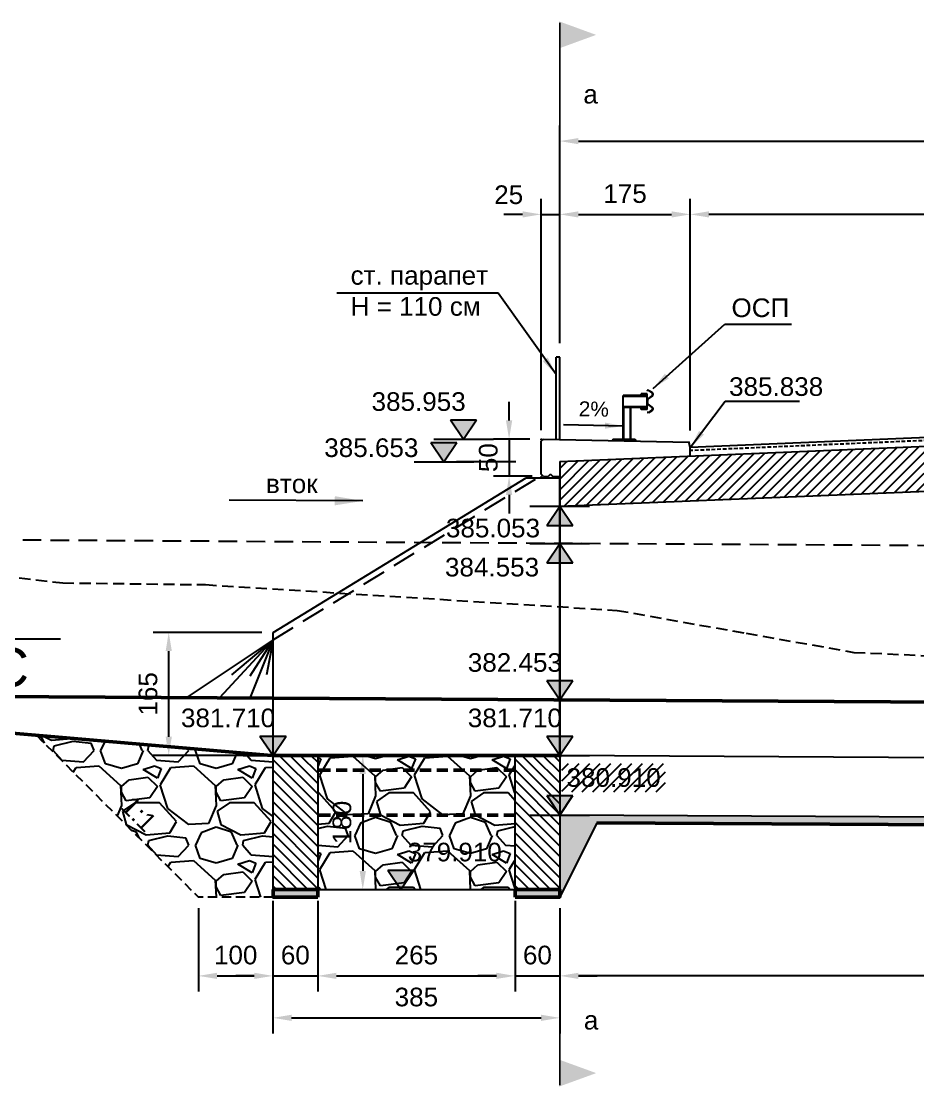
# Model space of a CAD drawing. Header units: centimetres. Extents: x 8495135 to 959133560, y 4530079 to 463453963.
# Drawn here: x 958977576 to 958978778, y 463417072 to 463418501 of the extents above; entities that cross this region are included whole.
import ezdxf
from ezdxf.enums import TextEntityAlignment as Align

# ---------------------------------------------------------------- set-up
doc = ezdxf.new("R2010")
doc.units = ezdxf.units.CM
doc.header["$LTSCALE"] = 0.1
for name, pattern in [('CONTINU', [0]), ('DASHED', [0.75, 0.5, -0.25]), ('HIDDEN', [9.525, 6.35, -3.175])]:
    doc.linetypes.add(name, pattern=pattern)
doc.layers.add('31_VERT_ALIGNM', color=1, linetype='Continuous', lineweight=50)
for name, color, linetype in [('40_ROADWAY', 1, 'Continuous'), ('br_dimension', 1, 'Continuous'), ('br_hatch', 9, 'Continuous'), ('br_hatch_dark', 8, 'Continuous'), ('br_hatch_tumen', 8, 'Continuous'), ('br_view_yellow', 2, 'Continuous'), ('hatch', 253, 'Continuous'), ('Kustendilska voda', 12, 'Continuous'), ('Z-Z005-G-Sect', 2, 'Continuous')]:
    doc.layers.add(name, color=color, linetype=linetype)
doc.layers.get('Defpoints').off()
doc.styles.add('1-10 cm', font='arial.ttf', dxfattribs={"height": 2.5})
doc.styles.add('1-50 cm', font='arial.ttf', dxfattribs={"height": 12.5})
doc.styles.add('MM 1 to 150', font='arial.ttf', dxfattribs={"height": 37.5})
doc.styles.add('MM_ARIAL', font='arial.ttf')
doc.dimstyles.new('MM DIM 1 to 100', dxfattribs={"dimscale": 10, "dimtxt": 2.5, "dimasz": 2.5, "dimexe": 2.1, "dimexo": 1.5, "dimgap": 1.5, "dimtad": 1, "dimdec": 0, "dimdsep": 46, "dimtxsty": 'MM_ARIAL', "dimcen": 3, "dimclrd": 1, "dimclre": 1, "dimclrt": 7, "dimaunit": 2, "dimadec": 1, "dimazin": 0, "dimtp": 100, "dimtm": 3, "dimtfac": 1, "dimtdec": 0, "dimtix": 1, "dimtmove": 0, "dimatfit": 3, "dimfxl": 0, "dimtolj": 1, "dimtzin": 0, "dimarcsym": 0})
doc.dimstyles.new('MM DIM 1 to 150', dxfattribs={"dimscale": 15, "dimtxt": 2.5, "dimasz": 2.5, "dimexe": 2.1, "dimexo": 1.5, "dimgap": 1.5, "dimtad": 1, "dimdec": 0, "dimdsep": 46, "dimtxsty": 'MM_ARIAL', "dimcen": 3, "dimclrd": 1, "dimclre": 1, "dimclrt": 7, "dimaunit": 2, "dimadec": 1, "dimazin": 0, "dimtp": 100, "dimtm": 3, "dimtfac": 1, "dimtdec": 0, "dimtix": 1, "dimtmove": 0, "dimatfit": 3, "dimfxl": 0, "dimtolj": 1, "dimtzin": 0, "dimarcsym": 0})
pattern_1 = [(135, (967475112.561, 458889840.175), (7.071067812, 7.071067812), [])]

# ---------------------------------------------------------------- blocks, each defined once
blk = doc.blocks.new('*D552')
at = {"layer": 'br_dimension', "color": 1, "linetype": 'ByBlock', "lineweight": -2, "ltscale": 3, "transparency": 16777216}
for p, q in [((958978298.3, 463418069.8), (958978298.3, 463418263.4)), ((958978473.3, 463417952.3), (958978473.3, 463418263.4)), ((958978323.3, 463418242.4), (958978448.3, 463418242.4))]:
    blk.add_line(p, q, dxfattribs=at)
at = {"layer": 'br_dimension', "color": 1, "linetype": 'ByBlock', "ltscale": 3, "transparency": 16777216}
for points in [[(958978323.3, 463418246.5), (958978323.3, 463418238.2), (958978298.3, 463418242.4)], [(958978448.3, 463418246.5), (958978448.3, 463418238.2), (958978473.3, 463418242.4)]]:
    blk.add_solid(points, dxfattribs=at)
at = {"layer": 'br_dimension', "color": 7, "linetype": 'ByBlock', "ltscale": 3, "transparency": 16777216, "insert": (958978385.8, 463418270.1), "char_height": 25, "attachment_point": 5, "style": 'MM_ARIAL'}
blk.add_mtext('\\A1;175', dxfattribs=at)
blk = doc.blocks.new('*D567')
at = {"layer": 'br_dimension', "color": 1, "linetype": 'ByBlock', "lineweight": -2, "ltscale": 3, "transparency": 16777216}
for p, q in [((958978273.3, 463417953), (958978273.3, 463418263.4)), ((958978298.3, 463418069.8), (958978298.3, 463418263.4)), ((958978248.3, 463418242.4), (958978223.3, 463418242.4)), ((958978273.3, 463418242.4), (958978298.3, 463418242.4)), ((958978323.3, 463418242.4), (958978348.3, 463418242.4))]:
    blk.add_line(p, q, dxfattribs=at)
at = {"layer": 'br_dimension', "color": 1, "linetype": 'ByBlock', "ltscale": 3, "transparency": 16777216}
for points in [[(958978248.3, 463418246.5), (958978248.3, 463418238.2), (958978273.3, 463418242.4)], [(958978323.3, 463418246.5), (958978323.3, 463418238.2), (958978298.3, 463418242.4)]]:
    blk.add_solid(points, dxfattribs=at)
at = {"layer": 'br_dimension', "color": 7, "linetype": 'ByBlock', "ltscale": 3, "transparency": 16777216, "insert": (958978229.8, 463418268.6), "char_height": 25, "attachment_point": 5, "style": 'MM_ARIAL'}
blk.add_mtext('\\A1;25', dxfattribs=at)
blk = doc.blocks.new('*D553')
at = {"layer": 'br_dimension', "color": 1, "linetype": 'ByBlock', "lineweight": -2, "ltscale": 3, "transparency": 16777216}
for p, q in [((958978473.3, 463417952.3), (958978473.3, 463418263.4)), ((958979623.3, 463417993.9), (958979623.3, 463418263.4)), ((958979598.3, 463418242.4), (958978498.3, 463418242.4))]:
    blk.add_line(p, q, dxfattribs=at)
at = {"layer": 'br_dimension', "color": 1, "linetype": 'ByBlock', "ltscale": 3, "transparency": 16777216}
for points in [[(958978498.3, 463418246.5), (958978498.3, 463418238.2), (958978473.3, 463418242.4)], [(958979598.3, 463418246.5), (958979598.3, 463418238.2), (958979623.3, 463418242.4)]]:
    blk.add_solid(points, dxfattribs=at)
at = {"layer": 'br_dimension', "color": 7, "linetype": 'ByBlock', "ltscale": 3, "transparency": 16777216, "insert": (958979048.3, 463418270.1), "char_height": 25, "attachment_point": 5, "style": 'MM_ARIAL'}
blk.add_mtext('\\A1;1150', dxfattribs=at)
blk = doc.blocks.new('secl')
at = {"layer": 'Z-Z005-G-Sect', "color": 7, "const_width": 0.25}
blk.add_lwpolyline([(-15, 0), (0, 0)], dxfattribs=at)
at = {"layer": 'Z-Z005-G-Sect', "color": 7}
blk.add_solid([(-15.17, -0.12), (-13.35, 4.88), (-11.53, -0.12)], dxfattribs=at)
at = {"layer": 'Z-Z005-G-Sect', "color": 7, "style": 'MM_ARIAL'}
blk.add_attdef('*', text='', height=2.5, dxfattribs=at).set_placement((-6.27, 4.2), align=Align.MIDDLE)
blk = doc.blocks.new('secr')
at = {"layer": 'Z-Z005-G-Sect', "color": 7, "const_width": 0.25}
blk.add_lwpolyline([(15, 0), (0, 0)], dxfattribs=at)
at = {"layer": 'Z-Z005-G-Sect', "color": 7}
blk.add_solid([(15.17, -0.12), (13.35, 4.88), (11.53, -0.12)], dxfattribs=at)
at = {"layer": 'Z-Z005-G-Sect', "color": 7, "style": 'MM_ARIAL'}
blk.add_attdef('*', text='', height=2.5, dxfattribs=at).set_placement((5.37, 4.13), align=Align.MIDDLE)
blk = doc.blocks.new('*D562')
at = {"layer": 'br_dimension', "color": 1, "linetype": 'ByBlock', "lineweight": -2, "ltscale": 3, "transparency": 16777216}
for p, q in [((958978230.3, 463417966), (958978230.3, 463417991)), ((958978258.3, 463417941), (958978209.3, 463417941)), ((958978230.3, 463417941), (958978230.3, 463417891)), ((958978261.3, 463417891), (958978209.3, 463417891)), ((958978230.3, 463417866), (958978230.3, 463417841))]:
    blk.add_line(p, q, dxfattribs=at)
at = {"layer": 'br_dimension', "color": 1, "linetype": 'ByBlock', "ltscale": 3, "transparency": 16777216}
for points in [[(958978226.1, 463417966), (958978234.5, 463417966), (958978230.3, 463417941)], [(958978226.1, 463417866), (958978234.5, 463417866), (958978230.3, 463417891)]]:
    blk.add_solid(points, dxfattribs=at)
at = {"layer": 'br_dimension', "color": 7, "linetype": 'ByBlock', "ltscale": 3, "transparency": 16777216, "insert": (958978202.5, 463417916), "char_height": 25, "attachment_point": 5, "rotation": 90, "style": 'MM_ARIAL'}
blk.add_mtext('\\A1;50', dxfattribs=at)
blk = doc.blocks.new('*U226')
at = {"ltscale": 0.5}
blk.add_hatch(color=256, dxfattribs=at).paths.add_polyline_path([(-26.2, 39), (0, 0), (26.2, 39)])
for p, q in [((-26.2, 39), (26.2, 39)), ((-26.2, 39), (0, 0)), ((0, 0), (26.2, 39)), ((-60, 0), (0, 0)), ((0, 0), (60, 0))]:
    blk.add_line(p, q, dxfattribs=at)
at = {"color": 7, "ltscale": 0.5, "style": '1-10 cm'}
blk.add_attdef('1', text='', height=37.5, dxfattribs=at).set_placement((-90.4, 56.7), align=Align.CENTER)
blk = doc.blocks.new('*U236')
at = {"ltscale": 0.5}
blk.add_hatch(color=256, dxfattribs=at).paths.add_polyline_path([(-26.2, 39), (0, 0), (26.2, 39)])
for p, q in [((-26.2, 39), (26.2, 39)), ((-26.2, 39), (0, 0)), ((0, 0), (26.2, 39)), ((-60, 0), (0, 0)), ((0, 0), (60, 0))]:
    blk.add_line(p, q, dxfattribs=at)
at = {"color": 7, "ltscale": 0.5, "style": '1-10 cm'}
blk.add_attdef('1', text='', height=37.5, dxfattribs=at).set_placement((-134.4, 25.8), align=Align.CENTER)
blk = doc.blocks.new('*U238')
at = {"ltscale": 0.5}
blk.add_hatch(color=256, dxfattribs=at).paths.add_polyline_path([(-26.2, 39), (0, 0), (26.2, 39)])
for p, q in [((-26.2, 39), (26.2, 39)), ((-26.2, 39), (0, 0)), ((0, 0), (26.2, 39)), ((-60, 0), (0, 0)), ((0, 0), (60, 0))]:
    blk.add_line(p, q, dxfattribs=at)
at = {"color": 7, "ltscale": 0.5, "style": '1-10 cm'}
blk.add_attdef('1', text='', height=37.5, dxfattribs=at).set_placement((-136.3, 29.5), align=Align.CENTER)
blk = doc.blocks.new('*D565')
at = {"layer": 'br_dimension', "color": 1, "linetype": 'ByBlock', "lineweight": -2, "ltscale": 3, "transparency": 16777216}
for p, q in [((958978298.3, 463418257.4), (958978298.3, 463418361.7)), ((958979798.3, 463418257.4), (958979798.3, 463418361.7)), ((958978323.3, 463418340.7), (958979773.3, 463418340.7))]:
    blk.add_line(p, q, dxfattribs=at)
at = {"layer": 'br_dimension', "color": 1, "linetype": 'ByBlock', "ltscale": 3, "transparency": 16777216}
for points in [[(958978323.3, 463418344.8), (958978323.3, 463418336.5), (958978298.3, 463418340.7)], [(958979773.3, 463418344.8), (958979773.3, 463418336.5), (958979798.3, 463418340.7)]]:
    blk.add_solid(points, dxfattribs=at)
at = {"layer": 'br_dimension', "color": 7, "linetype": 'ByBlock', "ltscale": 3, "transparency": 16777216, "insert": (958979048.3, 463418368.6), "char_height": 25, "attachment_point": 5, "style": 'MM_ARIAL'}
blk.add_mtext('\\A1;3000 / 2=1500', dxfattribs=at)
blk = doc.blocks.new('*U149')
at = {"linetype": 'CONTINU', "ltscale": 0.5}
blk.add_hatch(color=256, dxfattribs=at).paths.add_polyline_path([(-131.2, -52.5), (-150, 0), (-112.5, 0)])
at = {"ltscale": 0.5}
blk.add_line((0, 0), (-150, 0), dxfattribs=at)
at = {"lineweight": -3, "ltscale": 0.5}
for p, q in [((-150, 0), (-131.2, -52.5)), ((-131.2, -52.5), (-112.5, 0))]:
    blk.add_line(p, q, dxfattribs=at)
at = {"color": 7, "ltscale": 0.5, "style": '1-50 cm'}
blk.add_attdef('1', text='', height=52.5, dxfattribs=at).set_placement((-68.6, -37.6), align=Align.MIDDLE_CENTER)
blk = doc.blocks.new('*D570')
at = {"layer": 'br_dimension', "color": 1, "linetype": 'ByBlock', "lineweight": -2, "ltscale": 3, "transparency": 16777216}
for p, q in [((958977813.7, 463417311.6), (958977813.7, 463417199.8)), ((958977913.7, 463417311.6), (958977913.7, 463417199.8)), ((958977838.7, 463417220.8), (958977888.7, 463417220.8))]:
    blk.add_line(p, q, dxfattribs=at)
at = {"layer": 'br_dimension', "color": 1, "linetype": 'ByBlock', "ltscale": 3, "transparency": 16777216}
for points in [[(958977838.7, 463417225), (958977838.7, 463417216.7), (958977813.7, 463417220.8)], [(958977888.7, 463417225), (958977888.7, 463417216.7), (958977913.7, 463417220.8)]]:
    blk.add_solid(points, dxfattribs=at)
at = {"layer": 'br_dimension', "color": 7, "linetype": 'ByBlock', "ltscale": 3, "transparency": 16777216, "insert": (958977863.7, 463417248.6), "char_height": 25, "attachment_point": 5, "style": 'MM_ARIAL'}
blk.add_mtext('\\A1;100', dxfattribs=at)
blk = doc.blocks.new('*U344')
at = {"ltscale": 0.5}
blk.add_hatch(color=256, dxfattribs=at).paths.add_polyline_path([(-26.2, 39), (0, 0), (26.2, 39)])
for p, q in [((-26.2, 39), (26.2, 39)), ((-26.2, 39), (0, 0)), ((0, 0), (26.2, 39)), ((-60, 0), (0, 0)), ((0, 0), (60, 0))]:
    blk.add_line(p, q, dxfattribs=at)
at = {"color": 7, "ltscale": 0.5, "style": '1-10 cm'}
blk.add_attdef('1', text='', height=37.5, dxfattribs=at).set_placement((-145.9, 9.7), align=Align.CENTER)
blk = doc.blocks.new('*D572')
at = {"layer": 'br_dimension', "color": 1, "linetype": 'ByBlock', "lineweight": -2, "ltscale": 3, "transparency": 16777216}
for p, q in [((958977988.7, 463417516.6), (958978055.1, 463417516.6)), ((958978034.1, 463417491.6), (958978034.1, 463417361.6)), ((958977988.7, 463417336.6), (958978055.1, 463417336.6))]:
    blk.add_line(p, q, dxfattribs=at)
at = {"layer": 'br_dimension', "color": 1, "linetype": 'ByBlock', "ltscale": 3, "transparency": 16777216}
for points in [[(958978029.9, 463417491.6), (958978038.3, 463417491.6), (958978034.1, 463417516.6)], [(958978029.9, 463417361.6), (958978038.3, 463417361.6), (958978034.1, 463417336.6)]]:
    blk.add_solid(points, dxfattribs=at)
at = {"layer": 'br_dimension', "color": 7, "linetype": 'ByBlock', "ltscale": 3, "transparency": 16777216, "insert": (958978006.3, 463417426.6), "char_height": 25, "attachment_point": 5, "rotation": 90, "style": 'MM_ARIAL'}
blk.add_mtext('\\A1;180', dxfattribs=at)
blk = doc.blocks.new('*D573')
at = {"layer": 'br_dimension', "color": 1, "linetype": 'ByBlock', "lineweight": -2, "ltscale": 3, "transparency": 16777216}
for p, q in [((958977913.7, 463417321.6), (958977913.7, 463417199.8)), ((958977973.7, 463417321.6), (958977973.7, 463417199.8)), ((958977888.7, 463417220.8), (958977863.7, 463417220.8)), ((958977913.7, 463417220.8), (958977973.7, 463417220.8)), ((958977998.7, 463417220.8), (958978023.7, 463417220.8))]:
    blk.add_line(p, q, dxfattribs=at)
at = {"layer": 'br_dimension', "color": 1, "linetype": 'ByBlock', "ltscale": 3, "transparency": 16777216}
for points in [[(958977888.7, 463417225), (958977888.7, 463417216.7), (958977913.7, 463417220.8)], [(958977998.7, 463417225), (958977998.7, 463417216.7), (958977973.7, 463417220.8)]]:
    blk.add_solid(points, dxfattribs=at)
at = {"layer": 'br_dimension', "color": 7, "linetype": 'ByBlock', "ltscale": 3, "transparency": 16777216, "insert": (958977943.7, 463417248.6), "char_height": 25, "attachment_point": 5, "style": 'MM_ARIAL'}
blk.add_mtext('\\A1;60', dxfattribs=at)
blk = doc.blocks.new('*D574')
at = {"layer": 'br_dimension', "color": 1, "linetype": 'ByBlock', "lineweight": -2, "ltscale": 3, "transparency": 16777216}
for p, q in [((958977973.7, 463417321.6), (958977973.7, 463417199.8)), ((958978238.3, 463417321.6), (958978238.3, 463417199.8)), ((958977998.7, 463417220.8), (958978213.3, 463417220.8))]:
    blk.add_line(p, q, dxfattribs=at)
at = {"layer": 'br_dimension', "color": 1, "linetype": 'ByBlock', "ltscale": 3, "transparency": 16777216}
for points in [[(958977998.7, 463417225), (958977998.7, 463417216.7), (958977973.7, 463417220.8)], [(958978213.3, 463417225), (958978213.3, 463417216.7), (958978238.3, 463417220.8)]]:
    blk.add_solid(points, dxfattribs=at)
at = {"layer": 'br_dimension', "color": 7, "linetype": 'ByBlock', "ltscale": 3, "transparency": 16777216, "insert": (958978106, 463417248.6), "char_height": 25, "attachment_point": 5, "style": 'MM_ARIAL'}
blk.add_mtext('\\A1;265', dxfattribs=at)
blk = doc.blocks.new('*D566')
at = {"layer": 'br_dimension', "color": 1, "linetype": 'ByBlock', "lineweight": -2, "ltscale": 3, "transparency": 16777216}
for p, q in [((958978238.3, 463417321.6), (958978238.3, 463417199.8)), ((958978298.3, 463417311.6), (958978298.3, 463417199.8)), ((958978213.3, 463417220.8), (958978188.3, 463417220.8)), ((958978238.3, 463417220.8), (958978298.3, 463417220.8)), ((958978323.3, 463417220.8), (958978348.3, 463417220.8))]:
    blk.add_line(p, q, dxfattribs=at)
at = {"layer": 'br_dimension', "color": 1, "linetype": 'ByBlock', "ltscale": 3, "transparency": 16777216}
for points in [[(958978213.3, 463417225), (958978213.3, 463417216.7), (958978238.3, 463417220.8)], [(958978323.3, 463417225), (958978323.3, 463417216.7), (958978298.3, 463417220.8)]]:
    blk.add_solid(points, dxfattribs=at)
at = {"layer": 'br_dimension', "color": 7, "linetype": 'ByBlock', "ltscale": 3, "transparency": 16777216, "insert": (958978268.3, 463417248.6), "char_height": 25, "attachment_point": 5, "style": 'MM_ARIAL'}
blk.add_mtext('\\A1;60', dxfattribs=at)
blk = doc.blocks.new('*U183')
at = {"ltscale": 0.5}
blk.add_hatch(color=256, dxfattribs=at).paths.add_polyline_path([(-26.2, 39), (0, 0), (26.2, 39)])
for p, q in [((-26.2, 39), (26.2, 39)), ((-26.2, 39), (0, 0)), ((0, 0), (26.2, 39)), ((-60, 0), (0, 0)), ((0, 0), (60, 0))]:
    blk.add_line(p, q, dxfattribs=at)
at = {"color": 7, "ltscale": 0.5, "style": '1-10 cm'}
blk.add_attdef('1', text='', height=37.5, dxfattribs=at).set_placement((108.2, 56.7), align=Align.CENTER)
blk = doc.blocks.new('*D682')
at = {"layer": 'br_hatch', "color": 1, "lineweight": -2, "transparency": 16777216}
for p, q in [((958979798.3, 463417326), (958979798.3, 463417199.8)), ((958978298.3, 463417311.6), (958978298.3, 463417199.8)), ((958979773.3, 463417220.8), (958978323.3, 463417220.8))]:
    blk.add_line(p, q, dxfattribs=at)
at = {"layer": 'br_hatch', "color": 1, "transparency": 16777216}
for points in [[(958978323.3, 463417225), (958978323.3, 463417216.7), (958978298.3, 463417220.8)], [(958979773.3, 463417225), (958979773.3, 463417216.7), (958979798.3, 463417220.8)]]:
    blk.add_solid(points, dxfattribs=at)
at = {"layer": 'br_hatch', "color": 7, "transparency": 16777216, "insert": (958979048.3, 463417248.6), "char_height": 25, "attachment_point": 5, "style": 'MM_ARIAL'}
blk.add_mtext('\\A1;1500', dxfattribs=at)
blk = doc.blocks.new('*D683')
at = {"layer": 'br_hatch', "color": 1, "lineweight": -2, "transparency": 16777216}
for p, q in [((958977913.7, 463417311.6), (958977913.7, 463417143.5)), ((958978298.3, 463417311.6), (958978298.3, 463417143.5)), ((958977938.7, 463417164.5), (958978273.3, 463417164.5))]:
    blk.add_line(p, q, dxfattribs=at)
at = {"layer": 'br_hatch', "color": 1, "transparency": 16777216}
for points in [[(958977938.7, 463417168.7), (958977938.7, 463417160.4), (958977913.7, 463417164.5)], [(958978273.3, 463417168.7), (958978273.3, 463417160.4), (958978298.3, 463417164.5)]]:
    blk.add_solid(points, dxfattribs=at)
at = {"layer": 'br_hatch', "color": 7, "transparency": 16777216, "insert": (958978106, 463417192.3), "char_height": 25, "attachment_point": 5, "style": 'MM_ARIAL'}
blk.add_mtext('\\A1;385', dxfattribs=at)
blk = doc.blocks.new('*D775')
at = {"layer": 'br_dimension', "color": 1, "linetype": 'ByBlock', "lineweight": -2, "ltscale": 3, "transparency": 16777216}
for p, q in [((958977898.7, 463417681.6), (958977752.9, 463417681.6)), ((958977773.9, 463417541.6), (958977773.9, 463417656.6)), ((958977898.7, 463417516.6), (958977752.9, 463417516.6))]:
    blk.add_line(p, q, dxfattribs=at)
at = {"layer": 'br_dimension', "color": 1, "linetype": 'ByBlock', "ltscale": 3, "transparency": 16777216}
for points in [[(958977769.8, 463417656.6), (958977778.1, 463417656.6), (958977773.9, 463417681.6)], [(958977769.8, 463417541.6), (958977778.1, 463417541.6), (958977773.9, 463417516.6)]]:
    blk.add_solid(points, dxfattribs=at)
at = {"layer": 'br_dimension', "color": 7, "linetype": 'ByBlock', "ltscale": 3, "transparency": 16777216, "insert": (958977746.2, 463417599.1), "char_height": 25, "attachment_point": 5, "rotation": 90, "style": 'MM_ARIAL'}
blk.add_mtext('\\A1;165', dxfattribs=at)

msp = doc.modelspace()

# ---------------------------------------------------------------- hatches: boundary and pattern name
at = {"layer": 'br_hatch'}
h = msp.add_hatch(dxfattribs=at)
h.set_pattern_fill('_USER,_I', color=256, scale=10, angle=135, style=2, pattern_type=0)
h.set_pattern_definition([(45, (967475114.561, 458887364.231), (7.071067812, -7.071067812), [])])
h.paths.add_polyline_path([(958979623.32, 463417905.59), (958979798.32, 463417905.59), (958979798.32, 463417965.59), (958979623.32, 463417965.59), (958978298.32, 463417910.95), (958978298.32, 463417850.95)])
h.paths.add_polyline_path([(958979662.45, 463417910.1), (958979662.45, 463417961.44), (958979610.93, 463417961.44), (958979610.93, 463417910.1)], flags=24)
h = msp.add_hatch(dxfattribs=at)
h.set_pattern_fill('GRAVEL', color=256, scale=5, style=2)
h.set_pattern_definition([(311.9872125, (967488904.292, 458867747.19), (1016.00000008, -1142.999999929), [17.086072, -1691.524182]), (355.030259, (967488915.7215, 458867734.49), (-1523.999999397, 127.000007235), [29.320236, -2902.7024447]), (47.4895529, (967488944.9315, 458867731.95), (-1270.0000005364, -1396.999999512), [20.674076, -2046.7361397]), (272.726311, (967488994.4615, 458867700.2), (-127.000000266, 2539.9999999867), [26.700226, -2643.3218713]), (247.16634582, (967488995.7315, 458867673.53), (635.000000053, 1523.9999999778), [26.181685, -2591.9903873]), (182.726311, (967488985.5715, 458867649.4), (2539.9999999867, 127.000000266), [26.700226, -2643.3218713]), (142.30575953, (967488958.9015, 458867648.1302), (1650.9999999268, -1270.000000095), [35.309683, -3495.6557657]), (107.74467163, (967488930.9615, 458867669.72), (-889.000000239, 2793.999999924), [33.335976, -3300.2628301]), (58.57043438, (967488920.8015, 458867701.47), (1016.000000144, 1650.9999999113), [26.79065, -2652.277285]), (4.7636417, (967488934.772, 458867724.33), (-1396.99999998, -127.00000022), [30.585664, -1498.6968475]), (317.6025622, (967488965.2515, 458867726.8702), (1523.9999999512, -1397.0000000532), [39.553896, -3915.8386256]), (41.18592517, (967488868.732, 458867698.93), (888.999999947, 762.000000062), [13.500227, -1336.5282912]), (8.5307656, (967488878.8915, 458867707.82), (-1651.0000000445, -253.999999712), [25.684099, -2542.7319499]), (315, (967488904.29, 458867711.63), (2e-14, -127), [17.960467, -161.6446554]), (336.80140949, (967488913.182, 458867726.87), (-635.000000017, 253.999999955), [9.672066, -957.5311184]), (248.1985905, (967488922.072, 458867723.06), (127.000000027, 380.99999999), [13.678281, -670.2376495]), (149.03624347, (967488916.992, 458867710.36), (-381.00000001, 253.999999986), [22.215983, -718.3149076]), (18.4349488, (967488897.94, 458867721.79), (-254, -126.99999999), [16.064357, -385.5449058]), (163.61045967, (967488995.7315, 458867723.06), (-1270, 381), [22.5044, -2227.9413336]), (109.65382406, (967488974.1415, 458867729.41), (508.0000000465, -1396.9999999835), [18.879947, -1869.1107839]), (246.80140949, (967488897.942, 458867747.19), (253.999999956, 635.000000018), [19.344005, -947.8591794]), (196.38954033, (967488890.3215, 458867729.41), (1270.0000000266, 380.999999911), [22.5044, -2227.9413336]), (200.55604522, (967488995.732, 458867644.32), (635, 254), [21.70176, -1063.3867157]), (245.2248594, (967488975.4115, 458867636.7), (635.000000756, 1396.999999656), [18.183606, -1800.179669]), (113.19859051, (967488896.672, 458867620.19), (-253.99999996, 635.000000016), [19.344005, -947.8591794]), (162.64597536, (967488889.0515, 458867637.97), (1650.999999967, -508.0000001066), [21.289137, -2107.618799]), (110.55604522, (967488958.902, 458867620.19), (254.000000004, -634.999999998), [10.85088, -1074.2375957]), (78.69006753, (967488904.292, 458867620.19), (127, 508), [6.47573, -641.0997482]), (14.03624347, (967488905.562, 458867626.54), (-381, -127), [26.181685, -497.4527295]), (353.99099404, (967488930.9615, 458867632.89), (-1269.9999999933, 127.0000000665), [24.26335, -2402.0682432]), (236.30993247, (967488916.99, 458867698.93), (127.00000002, 253.99999999), [18.316194, -439.588818]), (186.84277341, (967488906.8315, 458867683.69), (-2159.0000000133, -253.999999887), [31.977838, -3165.8004533]), (119.0546041, (967488875.082, 458867679.88), (508.000000014, -888.999999992), [13.075412, -1294.4696159]), (90, (967488868.73, 458867691.31), (127, 127), [7.62, -119.38]), (59.74356284, (967488933.502, 458867636.7), (-507.999999938, -889.0000000355), [17.643348, -1746.6970387]), (131.9872125, (967488942.392, 458867651.94), (-1016.000000084, 1142.9999999255), [34.172144, -1674.43811]), (180, (967488919.53, 458867677.34), (-127, 127), [33.02, -93.98]), (214.6951535, (967488886.5115, 458867677.34), (-1270.000000481, -888.999999313), [20.080478, -1987.9658362]), (285.9453959, (967488870.002, 458867665.91), (126.99999999, -508.000000002), [18.491454, -906.082502]), (332.35402464, (967488875.0815, 458867648.13), (2413.0000000887, -1269.9999998315), [30.107255, -2980.6232211]), (4.57392126, (967488901.7515, 458867634.16), (1651, 127), [31.851473, -3153.2923228])])
h.paths.add_polyline_path([(958977596.47, 463417543.71), (958977913.74, 463417516.61), (958977913.74, 463417326.44), (958977813.74, 463417326.44)])
h.paths.add_polyline_path([(958977606.8, 463417555.61), (958977597.96, 463417555.7), (958977594.58, 463417555.73)])
h = msp.add_hatch(dxfattribs=at)
h.set_pattern_fill('_USER,_I', color=256, scale=10, angle=45, style=2, pattern_type=0)
h.set_pattern_definition(pattern_1)
h.paths.add_polyline_path([(958977973.74, 463417516.61), (958977913.74, 463417516.61), (958977913.74, 463417336.61), (958977973.74, 463417336.61)])
h = msp.add_hatch(dxfattribs=at)
h.set_pattern_fill('GRAVEL', color=256, scale=5, style=2)
h.set_pattern_definition([(311.9872125, (967475021.121, 458889985.175), (1016.00000008, -1142.999999929), [17.086072, -1691.524182]), (355.030259, (967475032.551, 458889972.4754), (-1523.999999397, 127.000007235), [29.320236, -2902.7024447]), (47.4895529, (967475061.761, 458889969.935), (-1270.0000005364, -1396.999999512), [20.674076, -2046.7361397]), (272.726311, (967475111.291, 458889938.1854), (-127.000000266, 2539.9999999867), [26.700226, -2643.3218713]), (247.16634582, (967475112.561, 458889911.5154), (635.000000053, 1523.9999999778), [26.181685, -2591.9903873]), (182.726311, (967475102.401, 458889887.3854), (2539.9999999867, 127.000000266), [26.700226, -2643.3218713]), (142.30575953, (967475075.7308, 458889886.1154), (1650.9999999268, -1270.000000095), [35.309683, -3495.6557657]), (107.74467163, (967475047.791, 458889907.7054), (-889.000000239, 2793.999999924), [33.335976, -3300.2628301]), (58.57043438, (967475037.631, 458889939.4554), (1016.000000144, 1650.9999999113), [26.79065, -2652.277285]), (4.7636417, (967475051.601, 458889962.315), (-1396.99999998, -127.00000022), [30.585664, -1498.6968475]), (317.6025622, (967475082.0808, 458889964.8554), (1523.9999999512, -1397.0000000532), [39.553896, -3915.8386256]), (41.18592517, (967474985.561, 458889936.915), (888.999999947, 762.000000062), [13.500227, -1336.5282912]), (8.5307656, (967474995.721, 458889945.8054), (-1651.0000000445, -253.999999712), [25.684099, -2542.7319499]), (315, (967475021.12, 458889949.615), (2e-14, -127), [17.960467, -161.6446554]), (336.80140949, (967475030.01, 458889964.855), (-635.000000017, 253.999999955), [9.672066, -957.5311184]), (248.1985905, (967475038.9, 458889961.045), (127.000000027, 380.99999999), [13.678281, -670.2376495]), (149.03624347, (967475033.82, 458889948.345), (-381.00000001, 253.999999986), [22.215983, -718.3149076]), (18.4349488, (967475014.77, 458889959.775), (-254, -126.99999999), [16.064357, -385.5449058]), (163.61045967, (967475112.561, 458889961.0454), (-1270, 381), [22.5044, -2227.9413336]), (109.65382406, (967475090.971, 458889967.395), (508.0000000465, -1396.9999999835), [18.879947, -1869.1107839]), (246.80140949, (967475014.77, 458889985.175), (253.999999956, 635.000000018), [19.344005, -947.8591794]), (196.38954033, (967475007.151, 458889967.3954), (1270.0000000266, 380.999999911), [22.5044, -2227.9413336]), (200.55604522, (967475112.561, 458889882.305), (635, 254), [21.70176, -1063.3867157]), (245.2248594, (967475092.241, 458889874.685), (635.000000756, 1396.999999656), [18.183606, -1800.179669]), (113.19859051, (967475013.5, 458889858.175), (-253.99999996, 635.000000016), [19.344005, -947.8591794]), (162.64597536, (967475005.881, 458889875.9554), (1650.999999967, -508.0000001066), [21.289137, -2107.618799]), (110.55604522, (967475075.731, 458889858.175), (254.000000004, -634.999999998), [10.85088, -1074.2375957]), (78.69006753, (967475021.12, 458889858.175), (127, 508), [6.47573, -641.0997482]), (14.03624347, (967475022.39, 458889864.525), (-381, -127), [26.181685, -497.4527295]), (353.99099404, (967475047.791, 458889870.8754), (-1269.9999999933, 127.0000000665), [24.26335, -2402.0682432]), (236.30993247, (967475033.82, 458889936.915), (127.00000002, 253.99999999), [18.316194, -439.588818]), (186.84277341, (967475023.661, 458889921.6754), (-2159.0000000133, -253.999999887), [31.977838, -3165.8004533]), (119.0546041, (967474991.911, 458889917.865), (508.000000014, -888.999999992), [13.075412, -1294.4696159]), (90, (967474985.56, 458889929.3), (127, 127), [7.62, -119.38]), (59.74356284, (967475050.331, 458889874.685), (-507.999999938, -889.0000000355), [17.643348, -1746.6970387]), (131.9872125, (967475059.221, 458889889.925), (-1016.000000084, 1142.9999999255), [34.172144, -1674.43811]), (180, (967475036.36, 458889915.33), (-127, 127), [33.02, -93.98]), (214.6951535, (967475003.341, 458889915.325), (-1270.000000481, -888.999999313), [20.080478, -1987.9658362]), (285.9453959, (967474986.83, 458889903.895), (126.99999999, -508.000000002), [18.491454, -906.082502]), (332.35402464, (967474991.911, 458889886.1154), (2413.0000000887, -1269.9999998315), [30.107255, -2980.6232211]), (4.57392126, (967475018.581, 458889872.1454), (1651, 127), [31.851473, -3153.2923228])])
h.paths.add_polyline_path([(958977973.74, 463417516.61), (958978238.32, 463417516.61), (958978238.32, 463417336.61), (958977973.74, 463417336.61)])
h = msp.add_hatch(dxfattribs=at)
h.set_pattern_fill('_USER,_I', color=256, scale=10, angle=45, style=2, pattern_type=0)
h.set_pattern_definition(pattern_1)
h.paths.add_polyline_path([(958978298.32, 463417516.61), (958978298.32, 463417516.61), (958978238.32, 463417516.61), (958978238.32, 463417336.61), (958978298.32, 463417336.61)])
h = msp.add_hatch(dxfattribs=at)
h.set_pattern_fill('_USER,_I', color=256, scale=10, angle=45, style=2, pattern_type=0)
h.set_pattern_definition([(45, (958992164.413, 463437540.29), (-7.071068, 7.071068), [])])
h.paths.add_polyline_path([(958978300.98, 463417467.61), (958978439.99, 463417467.61), (958978439.99, 463417505.93), (958978300.98, 463417505.93)])
h.paths.add_polyline_path([(958979662.43, 463417442.06), (958979662.43, 463417493.41), (958979610.91, 463417493.41), (958979610.91, 463417442.06)], flags=9)
h = msp.add_hatch(color=256, dxfattribs=at)
h.dxf.hatch_style = 1
h.paths.add_polyline_path([(958979798.32, 463417427.61), (958978298.32, 463417436.61), (958978298.32, 463417426.61), (958979798.32, 463417417.61)])
h.paths.add_polyline_path([(958981298.32, 463417418.61), (958979798.32, 463417427.61), (958979798.32, 463417417.61), (958981298.32, 463417408.61)])
h = msp.add_hatch(color=256, dxfattribs=at)
h.dxf.hatch_style = 1
h.paths.add_polyline_path([(958978348.18, 463417426.32), (958978298.32, 463417426.61), (958978298.32, 463417436.61), (958978298.32, 463417436.05), (958978298.32, 463417345.65), (958978307.84, 463417345.65)])
h.paths.add_polyline_path([(958978307.84, 463417345.65), (958978298.32, 463417345.65), (958978298.32, 463417336.61), (958978298.32, 463417326.61)])
h = msp.add_hatch(color=256, dxfattribs=at)
h.dxf.hatch_style = 1
h.paths.add_polyline_path([(958977973.74, 463417326.61), (958977973.74, 463417336.61), (958977913.74, 463417336.61), (958977913.74, 463417326.61)])
h.paths.add_polyline_path([(958978238.32, 463417336.61), (958978238.32, 463417326.61), (958978298.32, 463417326.61), (958978298.32, 463417336.61)])

# ---------------------------------------------------------------- linework, layer by layer
at = {"layer": '31_VERT_ALIGNM'}
for p, q in [((958983040.47, 463417562.5), (958976946.32, 463417599.06)), ((958977911.74, 463417516.61), (958976946.32, 463417599.06)), ((958978300.32, 463417516.61), (958977913.74, 463417516.61)), ((958981248.18, 463417408.9), (958978348.17, 463417426.31)), ((958977973.74, 463417336.61), (958977973.74, 463417326.61)), ((958978238.32, 463417336.61), (958978238.32, 463417326.61))]:
    msp.add_line(p, q, dxfattribs=at)
at = {"layer": '31_VERT_ALIGNM', "linetype": 'DASHED', "ltscale": 300}
for p, q in [((958978238.32, 463417496.61), (958977973.74, 463417496.61)), ((958978238.32, 463417436.61), (958977973.74, 463417436.61))]:
    msp.add_line(p, q, dxfattribs=at)
at = {"layer": '31_VERT_ALIGNM'}
for points in [[(958977913.74, 463417336.61), (958977913.74, 463417326.61), (958977973.74, 463417326.61)], [(958977973.74, 463417336.61), (958977913.74, 463417336.61)], [(958978238.32, 463417326.61), (958978298.32, 463417326.61), (958978298.32, 463417336.61), (958978238.32, 463417336.61)]]:
    msp.add_lwpolyline(points, dxfattribs=at)
at = {"layer": '40_ROADWAY'}
msp.add_line((958979623.32, 463417978.86), (958978473.32, 463417929.47), dxfattribs=at)
at = {"layer": '40_ROADWAY', "linetype": 'DASHED', "ltscale": 100}
msp.add_line((958979623.32, 463417974.86), (958978473.32, 463417925.47), dxfattribs=at)
at = {"layer": 'br_dimension'}
for p, q in [((958977913.74, 463417671.61), (958977797.28, 463417593.97)), ((958978348.18, 463417426.32), (958978298.32, 463417326.61))]:
    msp.add_line(p, q, dxfattribs=at)
at = {"layer": 'br_hatch'}
for p, q in [((958977913.74, 463417671.61), (958977842.18, 463417593.7)), ((958977913.74, 463417671.61), (958977858.13, 463417624.5)), ((958977913.74, 463417671.61), (958977882.77, 463417622.68)), ((958977913.74, 463417671.61), (958977882.85, 463417593.46)), ((958977913.74, 463417671.61), (958977904.89, 463417624.82)), ((958977973.74, 463417336.61), (958978238.32, 463417336.61))]:
    msp.add_line(p, q, dxfattribs=at)
at = {"layer": 'br_hatch_dark'}
for p, q in [((958978293.32, 463417940.97), (958978293.32, 463418050.97)), ((958978298.32, 463418050.97), (958978293.32, 463418050.97)), ((958978298.32, 463417940.97), (958978298.32, 463418050.97))]:
    msp.add_line(p, q, dxfattribs=at)
at = {"layer": 'br_hatch_dark', "linetype": 'HIDDEN', "ltscale": 50}
msp.add_line((958977913.74, 463417671.61), (958978268.32, 463417889), dxfattribs=at)
at = {"layer": 'br_hatch_dark', "linetype": 'DASHED', "ltscale": 250}
for p, q in [((958977596.47, 463417543.71), (958977813.74, 463417326.44)), ((958977913.74, 463417326.61), (958977813.74, 463417326.61))]:
    msp.add_line(p, q, dxfattribs=at)
at = {"layer": 'br_hatch_dark', "linetype": 'DASHED', "ltscale": 300}
msp.add_lwpolyline([(958975683.02, 463417785.15), (958976048.32, 463417755.45), (958976350.62, 463417730.85), (958976424.72, 463417731.85), (958976462.92, 463417732.25), (958976861.62, 463417758.55), (958977100.22, 463417749.75), (958977298.32, 463417753.35), (958977395.22, 463417755.05), (958977551.12, 463417757.45), (958977631.82, 463417748.05), (958977823.22, 463417745.65), (958978375.02, 463417711.15), (958978548.32, 463417680.45), (958978692.62, 463417654.85), (958979136.62, 463417634.85)], dxfattribs=at)
at = {"layer": 'br_hatch_tumen'}
for p, q in [((958978239.57, 463417910.45), (958978159.84, 463417910.45)), ((958978296.32, 463417516.61), (958978236.32, 463417516.61))]:
    msp.add_line(p, q, dxfattribs=at)
for points in [[(958978273.32, 463417940.07), (958978273.32, 463417940.97), (958978274.02, 463417940.95)], [(958978273.32, 463417891.3), (958978273.32, 463417890.92), (958978273.95, 463417890.92)]]:
    msp.add_lwpolyline(points, dxfattribs=at)
at = {"layer": 'br_view_yellow'}
for p, q in [((958978298.32, 463417910.95), (958979623.32, 463417965.59)), ((958978273.32, 463417937.97), (958978276.32, 463417940.91)), ((958978276.32, 463417940.91), (958978471.31, 463417937.01)), ((958978273.32, 463417893.92), (958978273.32, 463417937.97)), ((958978473.32, 463417929.47), (958978471.31, 463417937.51)), ((958978473.32, 463417918.17), (958978473.32, 463417929.47)), ((958978298.32, 463417910.95), (958978298.32, 463417426.61)), ((958978298.32, 463417850.95), (958979623.32, 463417905.59)), ((958977913.74, 463417681.61), (958978253.32, 463417889)), ((958978253.32, 463417889), (958978298.32, 463417889)), ((958978276.32, 463417890.92), (958978273.32, 463417893.92)), ((958978276.32, 463417890.92), (958978282.82, 463417890.92)), ((958978288.82, 463417890.92), (958978298.32, 463417890.92)), ((958978298.32, 463417516.61), (958978298.32, 463417889)), ((958977913.74, 463417516.61), (958977913.74, 463417681.61)), ((958981298.32, 463417498.61), (958978298.32, 463417516.61)), ((958981298.32, 463417418.61), (958978298.32, 463417436.61))]:
    msp.add_line(p, q, dxfattribs=at)
at = {"layer": 'br_view_yellow', "linetype": 'ByBlock', "ltscale": 3}
for q in [(958978282.82, 463417890.92), (958978288.82, 463417890.92)]:
    msp.add_line((958978285.82, 463417893.92), q, dxfattribs=at)
at = {"layer": 'br_view_yellow'}
for points in [[(958977973.74, 463417516.61), (958977973.74, 463417336.61), (958977913.74, 463417336.61), (958977913.74, 463417516.61), (958977973.74, 463417516.61)], [(958978298.32, 463417516.61), (958978298.32, 463417336.61), (958978238.32, 463417336.61), (958978238.32, 463417516.61), (958978298.32, 463417516.61)]]:
    msp.add_lwpolyline(points, dxfattribs=at)
at = {"layer": 'hatch'}
for p, q in [((958978383.32, 463417940.72), (958978383.32, 463417999.34)), ((958978415.32, 463417999.34), (958978383.32, 463417999.34)), ((958978383.32, 463417998.54), (958978415.32, 463417998.54)), ((958978407.32, 463417999.34), (958978407.32, 463418001.84)), ((958978415.32, 463418001.84), (958978407.32, 463418001.84)), ((958978417.92, 463418006.24), (958978415.32, 463418006.64)), ((958978415.32, 463418006.64), (958978415.32, 463418006.23)), ((958978417.77, 463418005.86), (958978415.32, 463418006.23)), ((958978415.32, 463417980.84), (958978415.32, 463418001.84)), ((958978421.88, 463417999.06), (958978416.47, 463417995.1)), ((958978422.11, 463417998.73), (958978416.7, 463417994.78)), ((958978417.77, 463418005.86), (958978421.88, 463418003.01)), ((958978417.92, 463418006.24), (958978422.11, 463418003.34)), ((958978415.32, 463417984.14), (958978383.32, 463417984.14)), ((958978415.32, 463417983.34), (958978383.32, 463417983.34)), ((958978384.12, 463417940.72), (958978384.12, 463417983.34)), ((958978392.52, 463417983.34), (958978392.52, 463417940.72)), ((958978393.32, 463417983.34), (958978393.32, 463417940.72)), ((958978407.32, 463417980.84), (958978407.32, 463417983.34)), ((958978415.32, 463417992.84), (958978415.32, 463417991.34)), ((958978415.32, 463417989.84), (958978415.32, 463417991.34)), ((958978415.72, 463417992.84), (958978415.72, 463417991.34)), ((958978415.72, 463417989.84), (958978415.72, 463417991.34)), ((958978421.88, 463417983.61), (958978416.47, 463417987.58)), ((958978422.11, 463417983.94), (958978416.7, 463417987.9)), ((958978393.32, 463417976.04), (958978393.32, 463417976.44)), ((958978415.32, 463417980.84), (958978407.32, 463417980.84)), ((958978417.77, 463417976.82), (958978415.32, 463417976.44)), ((958978417.92, 463417976.44), (958978415.32, 463417976.04)), ((958978417.77, 463417976.82), (958978421.88, 463417979.66)), ((958978417.92, 463417976.44), (958978422.11, 463417979.33)), ((958978369.32, 463417940.72), (958978399.32, 463417940.72)), ((958978369.32, 463417940.72), (958978369.32, 463417939.72)), ((958978399.32, 463417940.72), (958978399.32, 463417939.72)), ((958978369.32, 463417939.72), (958978368.61, 463417939.02)), ((958978369.32, 463417939.72), (958978399.32, 463417939.72)), ((958978399.32, 463417939.72), (958978400.67, 463417938.38))]:
    msp.add_line(p, q, dxfattribs=at)
for centre, radius, start, end in [((958978420.52, 463418001.04), 2.4, 304.64404, 55.35596), ((958978420.52, 463418001.04), 2.8, 304.64404, 55.35596), ((958978418.12, 463417992.84), 2.8, 126.20431, 180), ((958978418.12, 463417989.84), 2.8, 180, 233.79569), ((958978418.12, 463417992.84), 2.4, 126.20558, 180), ((958978418.12, 463417989.84), 2.4, 180, 233.79442), ((958978420.52, 463417981.64), 2.4, 304.64404, 55.35596), ((958978420.52, 463417981.64), 2.8, 304.64404, 55.35596)]:
    msp.add_arc(centre, radius, start, end, dxfattribs=at)
at = {"layer": 'Kustendilska voda', "color": 1, "linetype": 'DASHED', "ltscale": 500}
msp.add_line((958983040.47, 463417772.5), (958976946.32, 463417809.06), dxfattribs=at)

# ---------------------------------------------------------------- block references
at = {"layer": 'br_dimension', "ltscale": 0.5, "xscale": 0.6666669994593644, "yscale": 0.6666669994593644, "zscale": 0.6666669994593644, "rotation": 3.101571334866321e-05}
for name, p, values in [('*U226', (958978169.3, 463417940.97), {'1': '385.953'}), ('*U344', (958978142.85, 463417910.45), {'1': '385.653'}), ('*U226', (958978298.32, 463417590.95), {'1': '382.453'}), ('*U226', (958977913.74, 463417516.61), {'1': '381.710'}), ('*U226', (958978298.32, 463417516.61), {'1': '381.710'}), ('*U183', (958978298.32, 463417436.61), {'1': '380.910'}), ('*U183', (958978085.32, 463417336.61), {'1': '379.910'})]:
    msp.add_blockref(name, p, dxfattribs=at).add_auto_attribs(values)
at = {"layer": 'br_dimension', "ltscale": 0.5}
ref = msp.add_blockref('*U236', (958978298.32, 463417850.95), dxfattribs=dict(at, xscale=-0.6666669994593644, yscale=0.666667, zscale=0.666667, rotation=180.0000310162471))
ref.add_attrib('1', '385.053', dxfattribs={"layer": '0', "color": 7, "ltscale": 0.5, "height": 25, "rotation": 0.00003, "style": '1-10 cm'}).set_placement((958978208.74, 463417809.08), align=Align.CENTER)
ref = msp.add_blockref('*U238', (958978298.32, 463417800.95), dxfattribs=dict(at, xscale=-0.6666669994593644, yscale=0.666667, zscale=0.666667, rotation=180.0000310162471))
ref.add_attrib('1', '384.553', dxfattribs={"layer": '0', "color": 7, "ltscale": 0.5, "height": 25, "rotation": 0.00003, "style": '1-10 cm'}).set_placement((958978207.45, 463417756.65), align=Align.CENTER)
at = {"layer": 'br_dimension'}
msp.add_blockref('*U149', (958977628.62, 463417672.43), dxfattribs=at).add_auto_attribs({'1': 'C'})
at = {"layer": 'Defpoints'}
ref = msp.add_blockref('secr', (958978298.32, 463418349.7), dxfattribs=dict(at, xscale=-10.00005, yscale=10.00005, zscale=10.00005, rotation=270))
ref.add_attrib('*', 'a', dxfattribs={"layer": 'Z-Z005-G-Sect', "color": 7, "height": 25, "style": 'MM_ARIAL'}).set_placement((958978339.62, 463418403.45), align=Align.MIDDLE)
ref = msp.add_blockref('secl', (958978298.32, 463417223.86), dxfattribs=dict(at, xscale=-10.00005, yscale=10.00005, zscale=10.00005, rotation=270))
ref.add_attrib('*', 'a', dxfattribs={"layer": 'Z-Z005-G-Sect', "color": 7, "height": 25, "style": 'MM_ARIAL'}).set_placement((958978340.31, 463417161.17), align=Align.MIDDLE)

# ---------------------------------------------------------------- texts
at = {"layer": 'br_view_yellow', "linetype": 'ByBlock', "ltscale": 3, "style": 'MM 1 to 150'}
msp.add_text('385.838', height=25, dxfattribs=at).set_placement((958978525.3, 463417998.87))
at = {"layer": 'br_view_yellow', "attachment_point": 1, "style": 'MM 1 to 150'}
for s, insert, char_height, width in [('ст. парапет\\PH = 110 см', (958978017.79, 463418173.07), 25.0001, 184.3802), ('ОСП ', (958978528.53, 463418129.61), 25, 193.93), ('вток ', (958977904.33, 463417893.49), 25, 193.93)]:
    msp.add_mtext(s, dxfattribs=dict(at, insert=insert, char_height=char_height, width=width))
for s, insert, char_height, width, rotation in [('2%', (958978323.95, 463417991.7), 20, 79.8402, 358.85424), ('1:1 ', (958977725.69, 463417463.96), 25, 193.93, 315)]:
    msp.add_mtext(s, dxfattribs=dict(at, insert=insert, char_height=char_height, width=width, rotation=rotation))

# ---------------------------------------------------------------- dimensions: what is measured, and where the dimension line sits
at = {"layer": 'br_dimension', "linetype": 'ByBlock', "ltscale": 3}
dim = msp.add_linear_dim(base=(958979798.32, 463418340.66), p1=(958978298.32, 463418242.35), p2=(958979798.32, 463418242.35), text='3000 / 2=<>', dimstyle='MM DIM 1 to 100', dxfattribs=at)
dim.commit()
dim.dimension.update_dxf_attribs({"geometry": '*D565', "text_midpoint": (958979048.32, 463418368.59)})
dim = msp.add_linear_dim(base=(958978298.32, 463418242.35), p1=(958978273.32, 463417937.97), p2=(958978298.32, 463418054.83), dimstyle='MM DIM 1 to 100', override={"dimtmove": 2}, dxfattribs=at)
dim.commit()
dim.dimension.update_dxf_attribs({"geometry": '*D567', "text_midpoint": (958978229.76, 463418268.64), "dimtype": 160})
for base, p1, p2, picture, middle in [((958978473.32, 463418242.35), (958978298.32, 463418054.83), (958978473.32, 463417937.28), '*D552', (958978385.82, 463418270.12)), ((958978473.32, 463418242.35), (958979623.32, 463417978.86), (958978473.32, 463417937.28), '*D553', (958979048.32, 463418270.12)), ((958977913.74, 463417220.85), (958977813.74, 463417326.61), (958977913.74, 463417326.61), '*D570', (958977863.74, 463417248.61)), ((958977973.74, 463417220.85), (958977913.74, 463417336.61), (958977973.74, 463417336.61), '*D573', (958977943.74, 463417248.61)), ((958978238.32, 463417220.85), (958977973.74, 463417336.61), (958978238.32, 463417336.61), '*D574', (958978106.03, 463417248.61)), ((958978298.32, 463417220.85), (958978238.32, 463417336.61), (958978298.32, 463417326.61), '*D566', (958978268.32, 463417248.61))]:
    dim = msp.add_linear_dim(base=base, p1=p1, p2=p2, dimstyle='MM DIM 1 to 100', dxfattribs=at)
    dim.commit()
    dim.dimension.update_dxf_attribs({"geometry": picture, "text_midpoint": middle})
for base, p1, p2, picture, middle in [((958978230.3, 463417890.97), (958978273.32, 463417940.97), (958978276.32, 463417890.97), '*D562', (958978202.54, 463417915.97)), ((958977773.94, 463417681.61), (958977913.74, 463417516.61), (958977913.74, 463417681.61), '*D775', (958977746.17, 463417599.11)), ((958978034.09, 463417336.61), (958977973.74, 463417516.61), (958977973.74, 463417336.61), '*D572', (958978006.33, 463417426.61))]:
    dim = msp.add_linear_dim(base=base, p1=p1, p2=p2, angle=90, dimstyle='MM DIM 1 to 100', dxfattribs=at)
    dim.commit()
    dim.dimension.update_dxf_attribs({"geometry": picture, "text_midpoint": middle})
at = {"layer": 'br_hatch'}
for base, p1, picture, middle in [((958978298.32, 463417220.85), (958979798.32, 463417341.03), '*D682', (958979048.32, 463417248.61)), ((958978298.32, 463417164.53), (958977913.74, 463417326.61), '*D683', (958978106.03, 463417192.3))]:
    dim = msp.add_linear_dim(base=base, p1=p1, p2=(958978298.32, 463417326.61), dimstyle='MM DIM 1 to 100', dxfattribs=at)
    dim.commit()
    dim.dimension.update_dxf_attribs({"geometry": picture, "text_midpoint": middle})

# ---------------------------------------------------------------- leaders
at = {"layer": 'br_dimension', "linetype": 'ByBlock', "ltscale": 3}
for points in [[(958978293.32, 463418027.6), (958978215.64, 463418136.6), (958977999.26, 463418136.6)], [(958978423.32, 463418008.81), (958978519.48, 463418094.92), (958978609.04, 463418094.92)], [(958978473.32, 463417929.47), (958978519.98, 463417991.81), (958978619.79, 463417991.81)], [(958978383.8, 463417958.48), (958978303.41, 463417960.09)]]:
    msp.add_leader(points, dimstyle='MM DIM 1 to 100', dxfattribs=at)
at = {"layer": 'br_hatch_tumen'}
msp.add_leader([(958978034.12, 463417857.97), (958977854.81, 463417859.04)], dimstyle='MM DIM 1 to 150', override={"dimgap": 1.5, "dimtad": 0}, dxfattribs=at)

doc.saveas('drawing.dxf')
